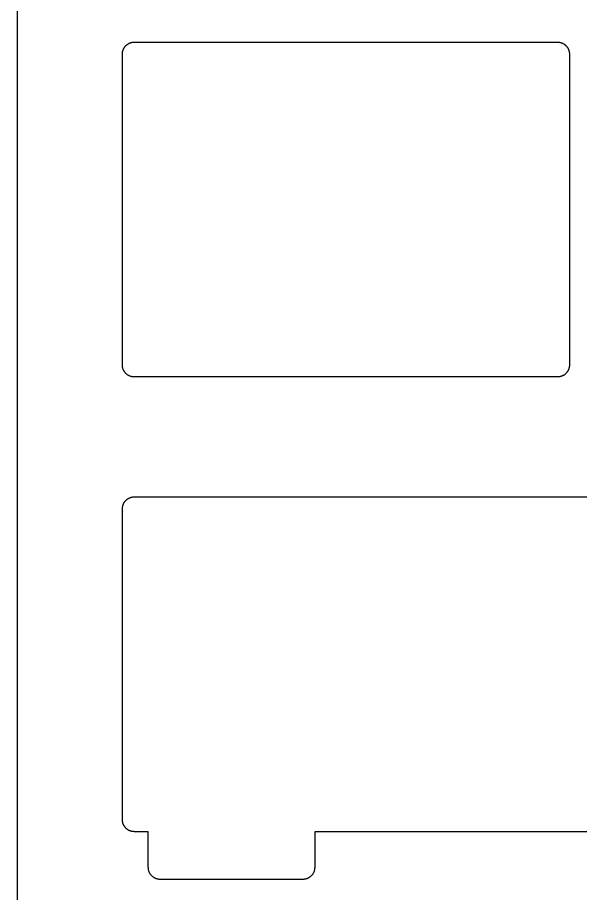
# Model space of a CAD drawing. Header units: millimetres. Extents: x -2014 to -1710, y 1046 to 1151.
# Drawn here: x -2013.75 to -1990.16, y 1070.05 to 1106.75 of the extents above; entities that cross this region are included whole.
import ezdxf

# ---------------------------------------------------------------- set-up
doc = ezdxf.new("R2010")
doc.units = ezdxf.units.MM
doc.layers.add('Layer 01', color=1, linetype='Continuous', true_color=0xff0000)

msp = doc.modelspace()

# ---------------------------------------------------------------- linework, layer by layer
at = {"layer": 'Layer 01', "color": 254, "true_color": 0xcad1ee}
for points in [[(-2013.752987, 1053.605856), (-2013.752987, 1143.805871)], [(-2008.87174, 1105.705865), (-2008.888811, 1105.705574), (-2008.905861, 1105.7047), (-2008.922872, 1105.703244), (-2008.939824, 1105.701208), (-2008.956695, 1105.698595), (-2008.973468, 1105.695407), (-2008.990122, 1105.691649), (-2009.006639, 1105.687324), (-2009.022998, 1105.682438), (-2009.03918, 1105.676996), (-2009.055167, 1105.671004), (-2009.070941, 1105.664471), (-2009.086482, 1105.657403), (-2009.101773, 1105.649808), (-2009.116795, 1105.641695), (-2009.131532, 1105.633075), (-2009.145966, 1105.623956), (-2009.16008, 1105.61435), (-2009.173858, 1105.604268), (-2009.187284, 1105.593721), (-2009.200342, 1105.582722), (-2009.213017, 1105.571283), (-2009.225294, 1105.559419), (-2009.237158, 1105.547142), (-2009.248597, 1105.534467), (-2009.259596, 1105.521409), (-2009.270143, 1105.507983), (-2009.280225, 1105.494205), (-2009.289831, 1105.480091), (-2009.29895, 1105.465657), (-2009.307571, 1105.45092), (-2009.315683, 1105.435898), (-2009.323278, 1105.420607), (-2009.330346, 1105.405066), (-2009.336879, 1105.389292), (-2009.342871, 1105.373305), (-2009.348313, 1105.357122), (-2009.353199, 1105.340764), (-2009.357524, 1105.324247), (-2009.361282, 1105.307593), (-2009.36447, 1105.29082), (-2009.367083, 1105.273949), (-2009.369119, 1105.256997), (-2009.370575, 1105.239986), (-2009.371449, 1105.222936), (-2009.37174, 1105.205865)], [(-1991.10924, 1105.705865), (-2008.87174, 1105.705865)], [(-1990.60924, 1105.205865), (-1990.609532, 1105.222936), (-1990.610406, 1105.239986), (-1990.611862, 1105.256997), (-1990.613897, 1105.273949), (-1990.616511, 1105.29082), (-1990.619698, 1105.307593), (-1990.623457, 1105.324247), (-1990.627782, 1105.340764), (-1990.632668, 1105.357122), (-1990.63811, 1105.373305), (-1990.644101, 1105.389292), (-1990.650635, 1105.405066), (-1990.657703, 1105.420607), (-1990.665298, 1105.435898), (-1990.67341, 1105.45092), (-1990.682031, 1105.465657), (-1990.691149, 1105.480091), (-1990.700755, 1105.494205), (-1990.710838, 1105.507983), (-1990.721385, 1105.521409), (-1990.732384, 1105.534467), (-1990.743822, 1105.547142), (-1990.755687, 1105.559419), (-1990.767964, 1105.571283), (-1990.780638, 1105.582722), (-1990.793696, 1105.593721), (-1990.807122, 1105.604268), (-1990.8209, 1105.61435), (-1990.835014, 1105.623956), (-1990.849448, 1105.633075), (-1990.864185, 1105.641695), (-1990.879208, 1105.649808), (-1990.894499, 1105.657403), (-1990.91004, 1105.664471), (-1990.925813, 1105.671004), (-1990.9418, 1105.676996), (-1990.957983, 1105.682438), (-1990.974342, 1105.687324), (-1990.990858, 1105.691649), (-1991.007512, 1105.695407), (-1991.024285, 1105.698595), (-1991.041157, 1105.701208), (-1991.058108, 1105.703244), (-1991.075119, 1105.7047), (-1991.09217, 1105.705574), (-1991.10924, 1105.705865)], [(-2009.37174, 1105.205865), (-2009.37174, 1092.205865)], [(-1990.60924, 1104.777257), (-1990.60924, 1105.205865)], [(-1990.606687, 1104.705879), (-1990.606972, 1104.72969), (-1990.607823, 1104.753487), (-1990.60924, 1104.777257)], [(-1990.606687, 1092.705844), (-1990.606687, 1104.705879)], [(-1990.60924, 1092.634437), (-1990.607822, 1092.658217), (-1990.606971, 1092.682023), (-1990.606687, 1092.705844)], [(-1990.60924, 1092.205865), (-1990.60924, 1092.634437)], [(-2009.37174, 1092.205865), (-2009.371449, 1092.188795), (-2009.370575, 1092.171744), (-2009.369119, 1092.154733), (-2009.367083, 1092.137782), (-2009.36447, 1092.12091), (-2009.361282, 1092.104137), (-2009.357524, 1092.087483), (-2009.353199, 1092.070967), (-2009.348313, 1092.054608), (-2009.342871, 1092.038425), (-2009.336879, 1092.022438), (-2009.330346, 1092.006665), (-2009.323278, 1091.991123), (-2009.315683, 1091.975833), (-2009.307571, 1091.96081), (-2009.29895, 1091.946073), (-2009.289831, 1091.931639), (-2009.280225, 1091.917525), (-2009.270143, 1091.903747), (-2009.259596, 1091.890321), (-2009.248597, 1091.877263), (-2009.237158, 1091.864589), (-2009.225294, 1091.852312), (-2009.213017, 1091.840447), (-2009.200342, 1091.829009), (-2009.187284, 1091.81801), (-2009.173858, 1091.807463), (-2009.16008, 1091.79738), (-2009.145966, 1091.787774), (-2009.131532, 1091.778656), (-2009.116795, 1091.770035), (-2009.101773, 1091.761923), (-2009.086482, 1091.754328), (-2009.070941, 1091.74726), (-2009.055167, 1091.740726), (-2009.03918, 1091.734735), (-2009.022998, 1091.729293), (-2009.006639, 1091.724407), (-2008.990122, 1091.720082), (-2008.973468, 1091.716323), (-2008.956695, 1091.713135), (-2008.939824, 1091.710522), (-2008.922872, 1091.708487), (-2008.905861, 1091.707031), (-2008.888811, 1091.706157), (-2008.87174, 1091.705865)], [(-1991.10924, 1091.705865), (-1991.09217, 1091.706157), (-1991.075119, 1091.707031), (-1991.058108, 1091.708487), (-1991.041157, 1091.710522), (-1991.024285, 1091.713135), (-1991.007512, 1091.716323), (-1990.990858, 1091.720082), (-1990.974342, 1091.724407), (-1990.957983, 1091.729293), (-1990.9418, 1091.734735), (-1990.925813, 1091.740726), (-1990.91004, 1091.74726), (-1990.894499, 1091.754328), (-1990.879208, 1091.761923), (-1990.864185, 1091.770035), (-1990.849448, 1091.778656), (-1990.835014, 1091.787774), (-1990.8209, 1091.79738), (-1990.807122, 1091.807463), (-1990.793696, 1091.81801), (-1990.780638, 1091.829009), (-1990.767964, 1091.840447), (-1990.755687, 1091.852312), (-1990.743822, 1091.864589), (-1990.732384, 1091.877263), (-1990.721385, 1091.890321), (-1990.710838, 1091.903747), (-1990.700755, 1091.917525), (-1990.691149, 1091.931639), (-1990.682031, 1091.946073), (-1990.67341, 1091.96081), (-1990.665298, 1091.975833), (-1990.657703, 1091.991123), (-1990.650635, 1092.006665), (-1990.644101, 1092.022438), (-1990.63811, 1092.038425), (-1990.632668, 1092.054608), (-1990.627782, 1092.070967), (-1990.623457, 1092.087483), (-1990.619698, 1092.104137), (-1990.616511, 1092.12091), (-1990.613897, 1092.137782), (-1990.611862, 1092.154733), (-1990.610406, 1092.171744), (-1990.609532, 1092.188795), (-1990.60924, 1092.205865)], [(-2008.87174, 1091.705865), (-2008.377783, 1091.705865)], [(-2008.377783, 1091.705865), (-2008.371731, 1091.705847)], [(-2008.371731, 1091.705847), (-1991.606655, 1091.705847)], [(-1991.606655, 1091.705847), (-1991.600636, 1091.705865)], [(-1991.600636, 1091.705865), (-1991.10924, 1091.705865)], [(-2008.870496, 1086.655877), (-2008.887567, 1086.655586), (-2008.904618, 1086.654712), (-2008.921628, 1086.653256), (-2008.93858, 1086.65122), (-2008.955452, 1086.648607), (-2008.972224, 1086.645419), (-2008.988879, 1086.641661), (-2009.005395, 1086.637336), (-2009.021754, 1086.63245), (-2009.037936, 1086.627008), (-2009.053923, 1086.621017), (-2009.069697, 1086.614483), (-2009.085238, 1086.607415), (-2009.100529, 1086.59982), (-2009.115551, 1086.591708), (-2009.130288, 1086.583087), (-2009.144722, 1086.573968), (-2009.158837, 1086.564362), (-2009.172615, 1086.55428), (-2009.18604, 1086.543733), (-2009.199098, 1086.532734), (-2009.211773, 1086.521295), (-2009.22405, 1086.509431), (-2009.235914, 1086.497154), (-2009.247353, 1086.484479), (-2009.258352, 1086.471421), (-2009.268899, 1086.457996), (-2009.278981, 1086.444218), (-2009.288587, 1086.430103), (-2009.297706, 1086.415669), (-2009.306327, 1086.400933), (-2009.314439, 1086.38591), (-2009.322034, 1086.370619), (-2009.329102, 1086.355078), (-2009.335636, 1086.339305), (-2009.341627, 1086.323317), (-2009.347069, 1086.307135), (-2009.351955, 1086.290776), (-2009.35628, 1086.27426), (-2009.360038, 1086.257605), (-2009.363226, 1086.240833), (-2009.365839, 1086.223961), (-2009.367875, 1086.20701), (-2009.369331, 1086.189999), (-2009.370205, 1086.172948), (-2009.370496, 1086.155877)], [(-1974.440496, 1086.655877), (-2008.870496, 1086.655877)], [(-2009.370496, 1086.155877), (-2009.370496, 1073.155877)], [(-2009.370496, 1073.155877), (-2009.370205, 1073.138807), (-2009.369331, 1073.121756), (-2009.367875, 1073.104745), (-2009.365839, 1073.087794), (-2009.363226, 1073.070922), (-2009.360038, 1073.054149), (-2009.35628, 1073.037495), (-2009.351955, 1073.020979), (-2009.347069, 1073.00462), (-2009.341627, 1072.988438), (-2009.335636, 1072.97245), (-2009.329102, 1072.956677), (-2009.322034, 1072.941136), (-2009.314439, 1072.925845), (-2009.306327, 1072.910822), (-2009.297706, 1072.896085), (-2009.288587, 1072.881651), (-2009.278981, 1072.867537), (-2009.268899, 1072.853759), (-2009.258352, 1072.840333), (-2009.247353, 1072.827276), (-2009.235914, 1072.814601), (-2009.22405, 1072.802324), (-2009.211773, 1072.790459), (-2009.199098, 1072.779021), (-2009.18604, 1072.768022), (-2009.172615, 1072.757475), (-2009.158837, 1072.747392), (-2009.144722, 1072.737786), (-2009.130288, 1072.728668), (-2009.115551, 1072.720047), (-2009.100529, 1072.711935), (-2009.085238, 1072.70434), (-2009.069697, 1072.697272), (-2009.053923, 1072.690738), (-2009.037936, 1072.684747), (-2009.021754, 1072.679305), (-2009.005395, 1072.674419), (-2008.988879, 1072.670094), (-2008.972224, 1072.666335), (-2008.955452, 1072.663148), (-2008.93858, 1072.660534), (-2008.921628, 1072.658499), (-2008.904618, 1072.657043), (-2008.887567, 1072.656169), (-2008.870496, 1072.655877)], [(-2008.870496, 1072.655877), (-2008.376532, 1072.655877)], [(-2008.376532, 1072.655877), (-2008.370491, 1072.655859)], [(-2008.370491, 1072.655859), (-2008.28473, 1072.655859)], [(-2008.28473, 1072.655859), (-2008.28473, 1071.155877)], [(-2001.284718, 1071.655858), (-2001.284718, 1072.655859)], [(-2001.284718, 1072.655859), (-1984.408753, 1072.655859)], [(-2001.28473, 1071.650922), (-2001.284718, 1071.655858)], [(-2001.28473, 1071.155877), (-2001.28473, 1071.650922)], [(-2008.28473, 1071.155877), (-2008.284439, 1071.138807), (-2008.283564, 1071.121756), (-2008.282109, 1071.104745), (-2008.280073, 1071.087794), (-2008.27746, 1071.070922), (-2008.274272, 1071.054149), (-2008.270514, 1071.037495), (-2008.266189, 1071.020979), (-2008.261302, 1071.00462), (-2008.255861, 1070.988438), (-2008.249869, 1070.97245), (-2008.243336, 1070.956677), (-2008.236267, 1070.941136), (-2008.228673, 1070.925845), (-2008.22056, 1070.910822), (-2008.21194, 1070.896085), (-2008.202821, 1070.881652), (-2008.193215, 1070.867537), (-2008.183133, 1070.853759), (-2008.172586, 1070.840333), (-2008.161587, 1070.827276), (-2008.150148, 1070.814601), (-2008.138283, 1070.802324), (-2008.126007, 1070.790459), (-2008.113332, 1070.779021), (-2008.100274, 1070.768022), (-2008.086848, 1070.757475), (-2008.07307, 1070.747393), (-2008.058956, 1070.737786), (-2008.044522, 1070.728668), (-2008.029785, 1070.720047), (-2008.014763, 1070.711935), (-2007.999472, 1070.70434), (-2007.983931, 1070.697272), (-2007.968157, 1070.690738), (-2007.95217, 1070.684747), (-2007.935987, 1070.679305), (-2007.919628, 1070.674419), (-2007.903112, 1070.670094), (-2007.886458, 1070.666335), (-2007.869685, 1070.663148), (-2007.852813, 1070.660534), (-2007.835862, 1070.658499), (-2007.818851, 1070.657043), (-2007.801801, 1070.656169), (-2007.78473, 1070.655877)], [(-2001.78473, 1070.655877), (-2001.76766, 1070.656169), (-2001.750609, 1070.657043), (-2001.733598, 1070.658499), (-2001.716647, 1070.660534), (-2001.699775, 1070.663148), (-2001.683002, 1070.666335), (-2001.666348, 1070.670094), (-2001.649832, 1070.674419), (-2001.633473, 1070.679305), (-2001.61729, 1070.684747), (-2001.601303, 1070.690738), (-2001.58553, 1070.697272), (-2001.569988, 1070.70434), (-2001.554698, 1070.711935), (-2001.539675, 1070.720047), (-2001.524938, 1070.728668), (-2001.510504, 1070.737786), (-2001.49639, 1070.747393), (-2001.482612, 1070.757475), (-2001.469186, 1070.768022), (-2001.456128, 1070.779021), (-2001.443453, 1070.790459), (-2001.431177, 1070.802324), (-2001.419312, 1070.814601), (-2001.407874, 1070.827276), (-2001.396874, 1070.840333), (-2001.386328, 1070.853759), (-2001.376245, 1070.867537), (-2001.366639, 1070.881652), (-2001.35752, 1070.896085), (-2001.3489, 1070.910822), (-2001.340787, 1070.925845), (-2001.333193, 1070.941136), (-2001.326124, 1070.956677), (-2001.319591, 1070.97245), (-2001.3136, 1070.988438), (-2001.308158, 1071.00462), (-2001.303271, 1071.020979), (-2001.298947, 1071.037495), (-2001.295188, 1071.054149), (-2001.292, 1071.070922), (-2001.289387, 1071.087794), (-2001.287351, 1071.104745), (-2001.285896, 1071.121756), (-2001.285022, 1071.138807), (-2001.28473, 1071.155877)], [(-2007.78473, 1070.655877), (-2007.290773, 1070.655877)], [(-2007.290773, 1070.655877), (-2007.284737, 1070.655859)], [(-2007.284737, 1070.655859), (-2002.284707, 1070.655859)], [(-2002.284707, 1070.655859), (-2002.278663, 1070.655877)], [(-2002.278663, 1070.655877), (-2001.78473, 1070.655877)]]:
    msp.add_lwpolyline(points, dxfattribs=at)

doc.saveas('drawing.dxf')
